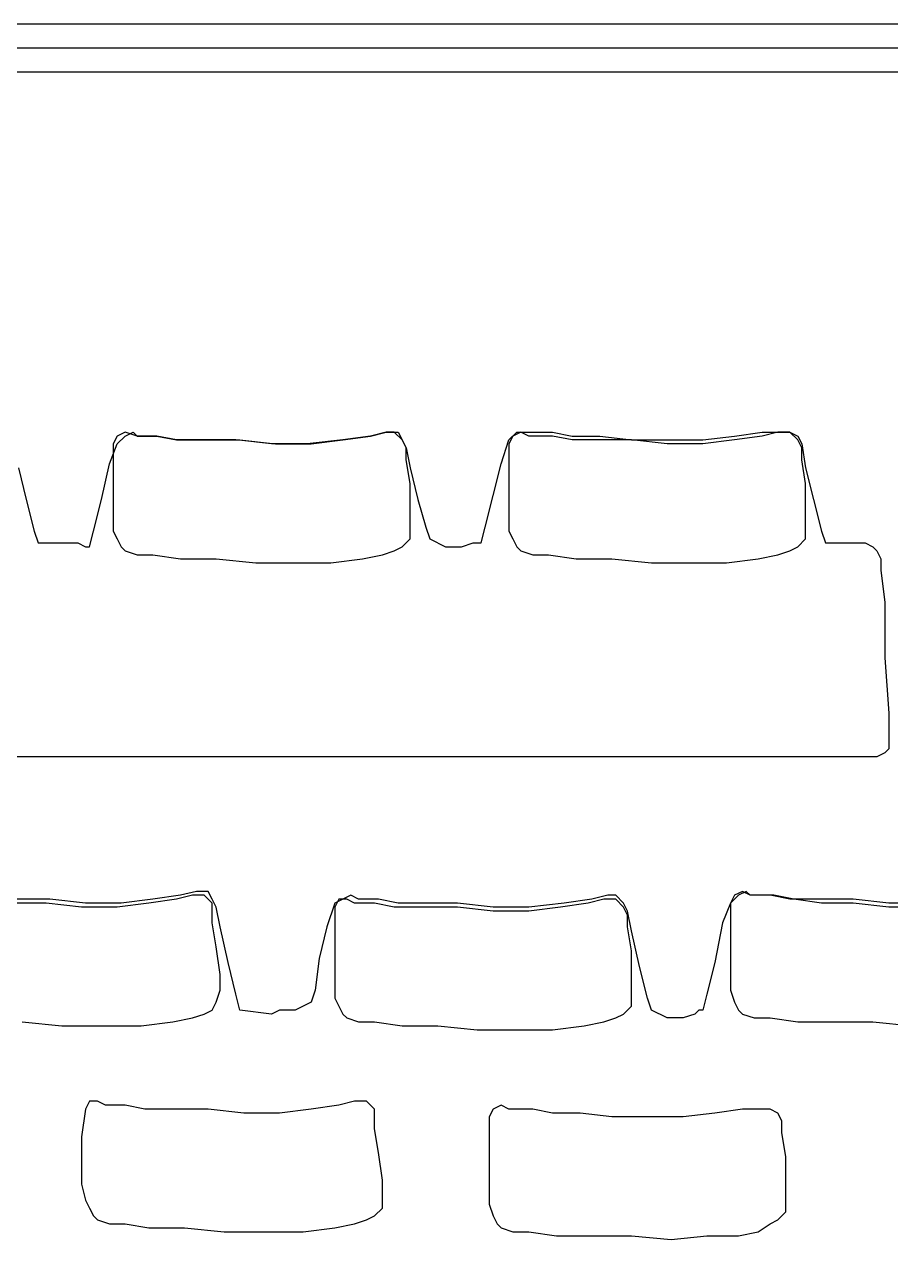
# Model space of a CAD drawing. Header units: millimetres. Extents: x 37541 to 999880, y 4425 to 1416340.
# Drawn here: x 371838.1 to 372144.5, y 1339019.8 to 1339449.3 of the extents above; entities that cross this region are included whole.
import ezdxf

# ---------------------------------------------------------------- set-up
doc = ezdxf.new("R2010")
doc.units = ezdxf.units.MM
doc.header["$LTSCALE"] = 150
doc.layers.get('0').update_dxf_attribs({"lineweight": 0})
doc.layers.add('-----20 General Symbol', color=3, linetype='Continuous')

# ---------------------------------------------------------------- blocks, each defined once
blk = doc.blocks.new('lkjlak')
for p, q in [((481048.47, 239227.23), (479690.73, 239227.23)), ((481048.47, 239223.35), (479690.73, 239223.35)), ((479690.73, 239219.47), (481048.47, 239219.47)), ((480143.1, 239159.93), (480142.45, 239158.63)), ((480143.1, 239159.93), (480142.45, 239158.63)), ((480144.39, 239160.58), (480143.1, 239159.93)), ((480144.39, 239160.58), (480143.1, 239159.93)), ((480143.1, 239158.63), (480144.39, 239159.93)), ((480144.39, 239159.93), (480145.68, 239160.58)), ((480146.33, 239159.93), (480144.39, 239160.58)), ((480146.33, 239159.93), (480144.39, 239160.58)), ((480145.68, 239160.58), (480146.33, 239159.93)), ((480146.33, 239159.93), (480147.63, 239159.93)), ((480147.63, 239159.93), (480146.33, 239159.93)), ((480147.63, 239159.93), (480146.33, 239159.93)), ((480147.63, 239159.93), (480149.57, 239159.93)), ((480149.57, 239159.93), (480147.63, 239159.93)), ((480149.57, 239159.93), (480147.63, 239159.93)), ((480147.63, 239159.93), (480147.63, 239159.93)), ((480149.57, 239159.93), (480152.8, 239159.28)), ((480152.8, 239159.28), (480149.57, 239159.93)), ((480152.8, 239159.28), (480149.57, 239159.93)), ((480152.8, 239159.28), (480157.33, 239159.28)), ((480157.33, 239159.28), (480152.8, 239159.28)), ((480157.33, 239159.28), (480152.8, 239159.28)), ((480157.33, 239159.28), (480163.16, 239159.28)), ((480162.51, 239159.28), (480157.33, 239159.28)), ((480162.51, 239159.28), (480157.33, 239159.28)), ((480168.33, 239158.63), (480162.51, 239159.28)), ((480168.33, 239158.63), (480162.51, 239159.28)), ((480163.16, 239159.28), (480168.98, 239158.63)), ((480179.98, 239159.28), (480174.16, 239158.63)), ((480179.98, 239159.28), (480174.16, 239158.63)), ((480174.81, 239158.63), (480179.98, 239159.28)), ((480179.98, 239159.28), (480184.51, 239159.93)), ((480184.51, 239159.93), (480179.98, 239159.28)), ((480184.51, 239159.93), (480179.98, 239159.28)), ((480184.51, 239159.93), (480187.1, 239160.58)), ((480187.1, 239160.58), (480184.51, 239159.93)), ((480187.1, 239160.58), (480184.51, 239159.93)), ((480184.51, 239159.93), (480184.51, 239159.93)), ((480187.1, 239160.58), (480189.04, 239160.58)), ((480188.4, 239160.58), (480187.1, 239160.58)), ((480188.4, 239160.58), (480187.1, 239160.58)), ((480189.69, 239159.28), (480188.4, 239160.58)), ((480189.69, 239159.28), (480188.4, 239160.58)), ((480189.04, 239160.58), (480189.69, 239159.28)), ((480189.69, 239159.28), (480190.34, 239157.99)), ((480190.34, 239157.99), (480189.69, 239159.28)), ((480190.34, 239157.99), (480189.69, 239159.28)), ((480205.87, 239155.4), (480207.16, 239159.28)), ((480207.16, 239159.28), (480208.46, 239160.58)), ((480207.81, 239159.93), (480207.16, 239158.63)), ((480207.81, 239159.93), (480207.16, 239158.63)), ((480209.11, 239160.58), (480207.81, 239159.93)), ((480209.11, 239160.58), (480207.81, 239159.93)), ((480208.46, 239160.58), (480209.75, 239160.58)), ((480210.4, 239159.93), (480209.11, 239160.58)), ((480210.4, 239159.93), (480209.11, 239160.58)), ((480209.75, 239160.58), (480211.05, 239160.58)), ((480212.34, 239159.93), (480210.4, 239159.93)), ((480212.34, 239159.93), (480210.4, 239159.93)), ((480211.05, 239160.58), (480212.34, 239160.58)), ((480212.34, 239160.58), (480214.28, 239160.58)), ((480214.28, 239159.93), (480212.34, 239159.93)), ((480214.28, 239159.93), (480212.34, 239159.93)), ((480212.34, 239159.93), (480212.34, 239159.93)), ((480214.28, 239160.58), (480217.52, 239159.93)), ((480217.52, 239159.28), (480214.28, 239159.93)), ((480217.52, 239159.28), (480214.28, 239159.93)), ((480217.52, 239159.93), (480222.05, 239159.93)), ((480222.05, 239159.28), (480217.52, 239159.28)), ((480222.05, 239159.28), (480217.52, 239159.28)), ((480222.05, 239159.93), (480227.23, 239159.28)), ((480227.23, 239159.28), (480222.05, 239159.28)), ((480227.23, 239159.28), (480222.05, 239159.28)), ((480227.23, 239159.28), (480233.05, 239159.28)), ((480233.05, 239158.63), (480227.23, 239159.28)), ((480233.05, 239158.63), (480227.23, 239159.28)), ((480233.05, 239159.28), (480238.87, 239159.28)), ((480238.87, 239159.28), (480244.05, 239159.93)), ((480244.05, 239159.28), (480238.87, 239158.63)), ((480244.05, 239159.28), (480238.87, 239158.63)), ((480244.05, 239159.93), (480248.58, 239160.58)), ((480248.58, 239159.93), (480244.05, 239159.28)), ((480248.58, 239159.93), (480244.05, 239159.28)), ((480248.58, 239160.58), (480251.17, 239160.58)), ((480251.17, 239160.58), (480248.58, 239159.93)), ((480251.17, 239160.58), (480248.58, 239159.93)), ((480248.58, 239159.93), (480248.58, 239159.93)), ((480251.17, 239160.58), (480253.11, 239160.58)), ((480253.11, 239160.58), (480251.17, 239160.58)), ((480253.11, 239160.58), (480251.17, 239160.58)), ((480253.11, 239160.58), (480254.41, 239159.93)), ((480254.41, 239159.28), (480253.11, 239160.58)), ((480254.41, 239159.28), (480253.11, 239160.58)), ((480254.41, 239159.93), (480255.05, 239158.63)), ((480255.05, 239157.99), (480254.41, 239159.28)), ((480255.05, 239157.99), (480254.41, 239159.28)), ((480141.8, 239155.4), (480143.1, 239158.63)), ((480142.45, 239158.63), (480142.45, 239154.75)), ((480142.45, 239158.63), (480142.45, 239158.63)), ((480142.45, 239158.63), (480142.45, 239154.75)), ((480174.16, 239158.63), (480168.33, 239158.63)), ((480174.16, 239158.63), (480168.33, 239158.63)), ((480168.98, 239158.63), (480174.81, 239158.63)), ((480190.34, 239157.99), (480190.99, 239154.75)), ((480190.34, 239156.04), (480190.34, 239157.99)), ((480190.34, 239157.99), (480190.34, 239157.99)), ((480190.34, 239157.99), (480190.34, 239157.99)), ((480190.34, 239156.04), (480190.34, 239157.99)), ((480207.16, 239158.63), (480207.16, 239154.75)), ((480207.16, 239158.63), (480207.16, 239158.63)), ((480207.16, 239158.63), (480207.16, 239154.75)), ((480238.87, 239158.63), (480233.05, 239158.63)), ((480238.87, 239158.63), (480233.05, 239158.63)), ((480255.05, 239158.63), (480255.7, 239154.75)), ((480255.05, 239156.04), (480255.05, 239157.99)), ((480255.05, 239157.99), (480255.05, 239157.99)), ((480255.05, 239157.99), (480255.05, 239157.99)), ((480255.05, 239156.04), (480255.05, 239157.99)), ((480140.51, 239149.57), (480141.8, 239155.4)), ((480190.99, 239152.16), (480190.34, 239156.04)), ((480190.99, 239152.16), (480190.34, 239156.04)), ((480204.58, 239150.22), (480205.87, 239155.4)), ((480255.7, 239152.16), (480255.05, 239156.04)), ((480255.7, 239152.16), (480255.05, 239156.04)), ((480126.92, 239154.75), (480128.21, 239149.57)), ((480142.45, 239154.75), (480142.45, 239150.87)), ((480142.45, 239154.75), (480142.45, 239150.87)), ((480190.99, 239154.75), (480192.28, 239149.57)), ((480207.16, 239154.75), (480207.16, 239150.87)), ((480207.16, 239154.75), (480207.16, 239150.87)), ((480255.7, 239154.75), (480257, 239149.57)), ((480190.99, 239147.63), (480190.99, 239152.16)), ((480190.99, 239147.63), (480190.99, 239152.16)), ((480255.7, 239147.63), (480255.7, 239152.16)), ((480255.7, 239147.63), (480255.7, 239152.16)), ((480128.21, 239149.57), (480129.51, 239144.4)), ((480139.21, 239144.4), (480140.51, 239149.57)), ((480142.45, 239150.87), (480142.45, 239146.98)), ((480142.45, 239150.87), (480142.45, 239146.98)), ((480192.28, 239149.57), (480193.57, 239145.04)), ((480203.28, 239145.04), (480204.58, 239150.22)), ((480207.16, 239150.87), (480207.16, 239146.98)), ((480207.16, 239150.87), (480207.16, 239146.98)), ((480257, 239149.57), (480258.29, 239144.4)), ((480190.99, 239145.04), (480190.99, 239147.63)), ((480190.99, 239145.04), (480190.99, 239147.63)), ((480255.7, 239145.04), (480255.7, 239147.63)), ((480255.7, 239145.04), (480255.7, 239147.63)), ((480142.45, 239146.98), (480142.45, 239144.4)), ((480142.45, 239146.98), (480142.45, 239144.4)), ((480207.16, 239146.98), (480207.16, 239144.4)), ((480207.16, 239146.98), (480207.16, 239144.4)), ((480129.51, 239144.4), (480130.15, 239142.45)), ((480138.57, 239141.81), (480139.21, 239144.4)), ((480142.45, 239144.4), (480143.1, 239143.1)), ((480142.45, 239144.4), (480142.45, 239144.4)), ((480142.45, 239144.4), (480143.1, 239143.1)), ((480190.99, 239143.1), (480190.99, 239145.04)), ((480190.99, 239143.1), (480190.99, 239145.04)), ((480190.99, 239145.04), (480190.99, 239145.04)), ((480193.57, 239145.04), (480194.22, 239143.1)), ((480202.63, 239142.45), (480203.28, 239145.04)), ((480207.16, 239144.4), (480207.81, 239143.1)), ((480207.16, 239144.4), (480207.16, 239144.4)), ((480207.16, 239144.4), (480207.81, 239143.1)), ((480255.7, 239143.1), (480255.7, 239145.04)), ((480255.7, 239143.1), (480255.7, 239145.04)), ((480255.7, 239145.04), (480255.7, 239145.04)), ((480258.29, 239144.4), (480258.94, 239142.45)), ((480130.15, 239142.45), (480132.74, 239142.45)), ((480132.74, 239142.45), (480135.33, 239142.45)), ((480135.33, 239142.45), (480136.62, 239142.45)), ((480136.62, 239142.45), (480137.92, 239141.81)), ((480137.92, 239141.81), (480138.57, 239141.81)), ((480143.1, 239143.1), (480143.74, 239141.81)), ((480143.1, 239143.1), (480143.74, 239141.81)), ((480143.74, 239141.81), (480144.39, 239141.16)), ((480143.74, 239141.81), (480144.39, 239141.16)), ((480188.4, 239141.16), (480189.69, 239141.81)), ((480188.4, 239141.16), (480189.69, 239141.81)), ((480189.69, 239141.81), (480190.99, 239143.1)), ((480189.69, 239141.81), (480190.99, 239143.1)), ((480194.22, 239143.1), (480196.81, 239141.81)), ((480196.81, 239141.81), (480199.4, 239141.81)), ((480199.4, 239141.81), (480201.34, 239142.45)), ((480201.34, 239142.45), (480201.99, 239142.45)), ((480201.99, 239142.45), (480202.63, 239142.45)), ((480207.81, 239143.1), (480208.46, 239141.81)), ((480207.81, 239143.1), (480208.46, 239141.81)), ((480208.46, 239141.81), (480209.11, 239141.16)), ((480208.46, 239141.81), (480209.11, 239141.16)), ((480253.11, 239141.16), (480254.41, 239141.81)), ((480253.11, 239141.16), (480254.41, 239141.81)), ((480254.41, 239141.81), (480255.7, 239143.1)), ((480254.41, 239141.81), (480255.7, 239143.1)), ((480258.94, 239142.45), (480262.17, 239142.45)), ((480262.17, 239142.45), (480265.41, 239142.45)), ((480265.41, 239142.45), (480266.7, 239141.81)), ((480266.7, 239141.81), (480267.35, 239141.16)), ((480144.39, 239141.16), (480146.33, 239140.51)), ((480144.39, 239141.16), (480146.33, 239140.51)), ((480146.33, 239140.51), (480148.92, 239140.51)), ((480146.33, 239140.51), (480146.33, 239140.51)), ((480146.33, 239140.51), (480148.92, 239140.51)), ((480148.92, 239140.51), (480153.45, 239139.87)), ((480148.92, 239140.51), (480153.45, 239139.87)), ((480153.45, 239139.87), (480159.27, 239139.87)), ((480153.45, 239139.87), (480159.27, 239139.87)), ((480159.27, 239139.87), (480165.75, 239139.22)), ((480159.27, 239139.87), (480165.75, 239139.22)), ((480178.04, 239139.22), (480183.22, 239139.87)), ((480178.04, 239139.22), (480183.22, 239139.87)), ((480183.22, 239139.87), (480186.46, 239140.51)), ((480183.22, 239139.87), (480186.46, 239140.51)), ((480186.46, 239140.51), (480188.4, 239141.16)), ((480186.46, 239140.51), (480188.4, 239141.16)), ((480186.46, 239140.51), (480186.46, 239140.51)), ((480209.11, 239141.16), (480211.05, 239140.51)), ((480209.11, 239141.16), (480211.05, 239140.51)), ((480211.05, 239140.51), (480213.64, 239140.51)), ((480211.05, 239140.51), (480211.05, 239140.51)), ((480211.05, 239140.51), (480213.64, 239140.51)), ((480213.64, 239140.51), (480218.17, 239139.87)), ((480213.64, 239140.51), (480218.17, 239139.87)), ((480218.17, 239139.87), (480223.99, 239139.87)), ((480218.17, 239139.87), (480223.99, 239139.87)), ((480223.99, 239139.87), (480230.46, 239139.22)), ((480223.99, 239139.87), (480230.46, 239139.22)), ((480242.76, 239139.22), (480247.94, 239139.87)), ((480242.76, 239139.22), (480247.94, 239139.87)), ((480247.94, 239139.87), (480251.17, 239140.51)), ((480247.94, 239139.87), (480251.17, 239140.51)), ((480251.17, 239140.51), (480253.11, 239141.16)), ((480251.17, 239140.51), (480253.11, 239141.16)), ((480251.17, 239140.51), (480251.17, 239140.51)), ((480267.35, 239141.16), (480268, 239139.87)), ((480268, 239139.87), (480268, 239137.92)), ((480165.75, 239139.22), (480172.22, 239139.22)), ((480165.75, 239139.22), (480172.22, 239139.22)), ((480172.22, 239139.22), (480178.04, 239139.22)), ((480172.22, 239139.22), (480178.04, 239139.22)), ((480230.46, 239139.22), (480236.93, 239139.22)), ((480230.46, 239139.22), (480236.93, 239139.22)), ((480236.93, 239139.22), (480242.76, 239139.22)), ((480236.93, 239139.22), (480242.76, 239139.22)), ((480268, 239137.92), (480268.64, 239132.75)), ((480268.64, 239132.75), (480268.64, 239123.69)), ((480268.64, 239123.69), (480269.29, 239114.63)), ((480269.29, 239114.63), (480269.29, 239110.1)), ((480269.29, 239110.1), (480269.29, 239108.8)), ((480268.64, 239108.16), (480267.35, 239107.51)), ((480269.29, 239108.8), (480268.64, 239108.16)), ((480133.39, 239107.51), (480109.44, 239107.51)), ((480157.33, 239107.51), (480133.39, 239107.51)), ((480180.63, 239107.51), (480157.33, 239107.51)), ((480202.63, 239107.51), (480180.63, 239107.51)), ((480222.7, 239107.51), (480202.63, 239107.51)), ((480239.52, 239107.51), (480222.7, 239107.51)), ((480252.47, 239107.51), (480239.52, 239107.51)), ((480261.53, 239107.51), (480252.47, 239107.51)), ((480265.41, 239107.51), (480261.53, 239107.51)), ((480267.35, 239107.51), (480265.41, 239107.51)), ((480132.09, 239084.21), (480126.27, 239084.21)), ((480137.92, 239083.56), (480132.09, 239084.21)), ((480148.92, 239084.21), (480143.74, 239083.56)), ((480152.8, 239084.21), (480148.27, 239083.56)), ((480152.8, 239084.21), (480148.27, 239083.56)), ((480153.45, 239084.86), (480148.92, 239084.21)), ((480155.39, 239084.86), (480152.8, 239084.21)), ((480155.39, 239084.86), (480152.8, 239084.21)), ((480152.8, 239084.21), (480152.8, 239084.21)), ((480156.04, 239085.5), (480153.45, 239084.86)), ((480157.33, 239084.86), (480155.39, 239084.86)), ((480157.33, 239084.86), (480155.39, 239084.86)), ((480157.98, 239085.5), (480156.04, 239085.5)), ((480158.63, 239083.56), (480157.33, 239084.86)), ((480158.63, 239083.56), (480157.33, 239084.86)), ((480158.63, 239084.21), (480157.98, 239085.5)), ((480159.27, 239082.92), (480158.63, 239084.21)), ((480179.98, 239084.21), (480178.69, 239083.56)), ((480179.34, 239084.21), (480178.69, 239082.92)), ((480179.34, 239084.21), (480178.69, 239082.92)), ((480180.63, 239084.21), (480179.34, 239084.21)), ((480180.63, 239084.21), (480179.34, 239084.21)), ((480181.28, 239084.86), (480179.98, 239084.21)), ((480181.93, 239083.56), (480180.63, 239084.21)), ((480181.93, 239083.56), (480180.63, 239084.21)), ((480182.57, 239084.21), (480181.28, 239084.86)), ((480183.87, 239084.21), (480182.57, 239084.21)), ((480185.81, 239084.21), (480183.87, 239084.21)), ((480189.04, 239083.56), (480185.81, 239084.21)), ((480220.75, 239084.21), (480216.22, 239083.56)), ((480222.7, 239084.21), (480220.11, 239083.56)), ((480222.7, 239084.21), (480220.11, 239083.56)), ((480223.34, 239084.86), (480220.75, 239084.21)), ((480224.64, 239084.21), (480222.7, 239084.21)), ((480224.64, 239084.21), (480222.7, 239084.21)), ((480224.64, 239084.86), (480223.34, 239084.86)), ((480225.93, 239083.56), (480224.64, 239084.86)), ((480225.93, 239082.92), (480224.64, 239084.21)), ((480225.93, 239082.92), (480224.64, 239084.21)), ((480244.7, 239084.86), (480243.4, 239083.56)), ((480244.05, 239084.86), (480243.4, 239083.56)), ((480244.05, 239084.86), (480243.4, 239083.56)), ((480245.35, 239085.5), (480244.05, 239084.86)), ((480245.35, 239085.5), (480244.05, 239084.86)), ((480245.99, 239085.5), (480244.7, 239084.86)), ((480246.64, 239084.86), (480245.35, 239085.5)), ((480246.64, 239084.86), (480245.35, 239085.5)), ((480246.64, 239084.86), (480245.99, 239085.5)), ((480247.94, 239084.86), (480246.64, 239084.86)), ((480248.58, 239084.86), (480246.64, 239084.86)), ((480248.58, 239084.86), (480246.64, 239084.86)), ((480249.88, 239084.86), (480247.94, 239084.86)), ((480250.52, 239084.86), (480248.58, 239084.86)), ((480250.52, 239084.86), (480248.58, 239084.86)), ((480248.58, 239084.86), (480248.58, 239084.86)), ((480253.11, 239084.21), (480249.88, 239084.86)), ((480253.76, 239084.21), (480250.52, 239084.86)), ((480253.76, 239084.21), (480250.52, 239084.86)), ((480257.64, 239084.21), (480253.11, 239084.21)), ((480258.29, 239083.56), (480253.76, 239084.21)), ((480258.29, 239083.56), (480253.76, 239084.21)), ((480263.47, 239084.21), (480257.64, 239084.21)), ((480269.29, 239083.56), (480263.47, 239084.21)), ((480131.45, 239083.56), (480125.62, 239083.56)), ((480131.45, 239083.56), (480125.62, 239083.56)), ((480137.27, 239082.92), (480131.45, 239083.56)), ((480137.27, 239082.92), (480131.45, 239083.56)), ((480143.1, 239082.92), (480137.27, 239082.92)), ((480143.1, 239082.92), (480137.27, 239082.92)), ((480143.74, 239083.56), (480137.92, 239083.56)), ((480148.27, 239083.56), (480143.1, 239082.92)), ((480148.27, 239083.56), (480143.1, 239082.92)), ((480158.63, 239082.27), (480158.63, 239083.56)), ((480158.63, 239082.27), (480158.63, 239083.56)), ((480158.63, 239080.33), (480158.63, 239082.27)), ((480158.63, 239082.27), (480158.63, 239082.27)), ((480158.63, 239082.27), (480158.63, 239082.27)), ((480158.63, 239080.33), (480158.63, 239082.27)), ((480159.92, 239079.68), (480159.27, 239082.92)), ((480178.69, 239083.56), (480177.4, 239079.68)), ((480178.69, 239082.92), (480178.69, 239078.39)), ((480178.69, 239082.92), (480178.69, 239082.92)), ((480178.69, 239082.92), (480178.69, 239078.39)), ((480183.87, 239083.56), (480181.93, 239083.56)), ((480183.87, 239083.56), (480181.93, 239083.56)), ((480185.16, 239083.56), (480183.87, 239083.56)), ((480185.16, 239083.56), (480183.87, 239083.56)), ((480183.87, 239083.56), (480183.87, 239083.56)), ((480188.4, 239082.92), (480185.16, 239083.56)), ((480188.4, 239082.92), (480185.16, 239083.56)), ((480192.93, 239082.92), (480188.4, 239082.92)), ((480192.93, 239082.92), (480188.4, 239082.92)), ((480193.57, 239083.56), (480189.04, 239083.56)), ((480198.75, 239082.92), (480192.93, 239082.92)), ((480198.75, 239082.92), (480192.93, 239082.92)), ((480198.75, 239083.56), (480193.57, 239083.56)), ((480204.58, 239082.92), (480198.75, 239083.56)), ((480204.58, 239082.27), (480198.75, 239082.92)), ((480204.58, 239082.27), (480198.75, 239082.92)), ((480210.4, 239082.92), (480204.58, 239082.92)), ((480210.4, 239082.27), (480204.58, 239082.27)), ((480210.4, 239082.27), (480204.58, 239082.27)), ((480216.22, 239083.56), (480210.4, 239082.92)), ((480215.58, 239082.92), (480210.4, 239082.27)), ((480215.58, 239082.92), (480210.4, 239082.27)), ((480220.11, 239083.56), (480215.58, 239082.92)), ((480220.11, 239083.56), (480215.58, 239082.92)), ((480220.11, 239083.56), (480220.11, 239083.56)), ((480226.58, 239082.27), (480225.93, 239083.56)), ((480226.58, 239081.62), (480225.93, 239082.92)), ((480226.58, 239081.62), (480225.93, 239082.92)), ((480227.23, 239079.03), (480226.58, 239082.27)), ((480243.4, 239083.56), (480242.11, 239080.33)), ((480243.4, 239083.56), (480243.4, 239079.03)), ((480243.4, 239083.56), (480243.4, 239083.56)), ((480243.4, 239083.56), (480243.4, 239079.03)), ((480263.47, 239083.56), (480258.29, 239083.56)), ((480263.47, 239083.56), (480258.29, 239083.56)), ((480269.29, 239082.92), (480263.47, 239083.56)), ((480269.29, 239082.92), (480263.47, 239083.56)), ((480275.12, 239083.56), (480269.29, 239083.56)), ((480275.12, 239082.92), (480269.29, 239082.92)), ((480275.12, 239082.92), (480269.29, 239082.92)), ((480159.27, 239076.44), (480158.63, 239080.33)), ((480159.27, 239076.44), (480158.63, 239080.33)), ((480226.58, 239079.68), (480226.58, 239081.62)), ((480226.58, 239081.62), (480226.58, 239081.62)), ((480226.58, 239081.62), (480226.58, 239081.62)), ((480226.58, 239079.68), (480226.58, 239081.62)), ((480242.11, 239080.33), (480240.82, 239073.86)), ((480161.22, 239073.86), (480159.92, 239079.68)), ((480177.4, 239079.68), (480176.1, 239074.5)), ((480178.69, 239078.39), (480178.69, 239074.5)), ((480178.69, 239078.39), (480178.69, 239074.5)), ((480227.23, 239075.8), (480226.58, 239079.68)), ((480227.23, 239075.8), (480226.58, 239079.68)), ((480228.52, 239073.21), (480227.23, 239079.03)), ((480243.4, 239079.03), (480243.4, 239075.15)), ((480243.4, 239079.03), (480243.4, 239075.15)), ((480159.92, 239071.91), (480159.27, 239076.44)), ((480159.92, 239071.91), (480159.27, 239076.44)), ((480162.51, 239068.68), (480161.22, 239073.86)), ((480176.1, 239074.5), (480175.45, 239069.33)), ((480178.69, 239074.5), (480178.69, 239070.62)), ((480178.69, 239074.5), (480178.69, 239070.62)), ((480227.23, 239071.27), (480227.23, 239075.8)), ((480227.23, 239071.27), (480227.23, 239075.8)), ((480240.82, 239073.86), (480239.52, 239068.68)), ((480243.4, 239075.15), (480243.4, 239071.27)), ((480243.4, 239075.15), (480243.4, 239071.27)), ((480159.92, 239069.33), (480159.92, 239071.91)), ((480159.92, 239069.33), (480159.92, 239071.91)), ((480229.81, 239068.03), (480228.52, 239073.21)), ((480178.69, 239070.62), (480178.69, 239068.03)), ((480178.69, 239070.62), (480178.69, 239068.03)), ((480227.23, 239068.68), (480227.23, 239071.27)), ((480227.23, 239068.68), (480227.23, 239071.27)), ((480243.4, 239071.27), (480243.4, 239069.33)), ((480243.4, 239071.27), (480243.4, 239069.33)), ((480159.27, 239067.38), (480159.92, 239069.33)), ((480159.27, 239067.38), (480159.92, 239069.33)), ((480159.92, 239069.33), (480159.92, 239069.33)), ((480163.16, 239066.09), (480162.51, 239068.68)), ((480175.45, 239069.33), (480174.81, 239067.38)), ((480178.69, 239068.03), (480179.34, 239066.74)), ((480178.69, 239068.03), (480178.69, 239068.03)), ((480178.69, 239068.03), (480179.34, 239066.74)), ((480227.23, 239066.74), (480227.23, 239068.68)), ((480227.23, 239066.74), (480227.23, 239068.68)), ((480227.23, 239068.68), (480227.23, 239068.68)), ((480230.46, 239066.09), (480229.81, 239068.03)), ((480239.52, 239068.68), (480238.87, 239066.09)), ((480243.4, 239069.33), (480244.05, 239067.38)), ((480243.4, 239069.33), (480243.4, 239069.33)), ((480243.4, 239069.33), (480244.05, 239067.38)), ((480157.33, 239065.44), (480158.63, 239066.09)), ((480157.33, 239065.44), (480158.63, 239066.09)), ((480158.63, 239066.09), (480159.27, 239067.38)), ((480158.63, 239066.09), (480159.27, 239067.38)), ((480168.33, 239065.44), (480163.16, 239066.09)), ((480169.63, 239066.09), (480168.33, 239065.44)), ((480172.22, 239066.09), (480169.63, 239066.09)), ((480173.51, 239066.74), (480172.22, 239066.09)), ((480174.81, 239067.38), (480173.51, 239066.74)), ((480174.81, 239067.38), (480174.81, 239067.38)), ((480179.34, 239066.74), (480179.98, 239065.44)), ((480179.34, 239066.74), (480179.98, 239065.44)), ((480225.93, 239065.44), (480227.23, 239066.74)), ((480225.93, 239065.44), (480227.23, 239066.74)), ((480233.05, 239064.8), (480230.46, 239066.09)), ((480238.23, 239066.09), (480237.58, 239065.44)), ((480238.87, 239066.09), (480238.23, 239066.09)), ((480244.05, 239067.38), (480244.7, 239066.09)), ((480244.05, 239067.38), (480244.7, 239066.09)), ((480244.7, 239066.09), (480245.35, 239065.44)), ((480244.7, 239066.09), (480245.35, 239065.44)), ((480127.56, 239064.15), (480134.04, 239063.5)), ((480127.56, 239064.15), (480134.04, 239063.5)), ((480146.98, 239063.5), (480152.16, 239064.15)), ((480146.98, 239063.5), (480152.16, 239064.15)), ((480152.16, 239064.15), (480155.39, 239064.8)), ((480152.16, 239064.15), (480155.39, 239064.8)), ((480155.39, 239064.8), (480157.33, 239065.44)), ((480155.39, 239064.8), (480157.33, 239065.44)), ((480155.39, 239064.8), (480155.39, 239064.8)), ((480179.98, 239065.44), (480180.63, 239064.8)), ((480179.98, 239065.44), (480180.63, 239064.8)), ((480180.63, 239064.8), (480182.57, 239064.15)), ((480180.63, 239064.8), (480182.57, 239064.15)), ((480182.57, 239064.15), (480185.16, 239064.15)), ((480182.57, 239064.15), (480182.57, 239064.15)), ((480182.57, 239064.15), (480185.16, 239064.15)), ((480185.16, 239064.15), (480189.69, 239063.5)), ((480185.16, 239064.15), (480189.69, 239063.5)), ((480219.46, 239063.5), (480222.7, 239064.15)), ((480219.46, 239063.5), (480222.7, 239064.15)), ((480222.7, 239064.15), (480224.64, 239064.8)), ((480222.7, 239064.15), (480224.64, 239064.8)), ((480222.7, 239064.15), (480222.7, 239064.15)), ((480224.64, 239064.8), (480225.93, 239065.44)), ((480224.64, 239064.8), (480225.93, 239065.44)), ((480235.64, 239064.8), (480233.05, 239064.8)), ((480237.58, 239065.44), (480235.64, 239064.8)), ((480245.35, 239065.44), (480247.29, 239064.8)), ((480245.35, 239065.44), (480247.29, 239064.8)), ((480247.29, 239064.8), (480249.88, 239064.8)), ((480247.29, 239064.8), (480247.29, 239064.8)), ((480247.29, 239064.8), (480249.88, 239064.8)), ((480249.88, 239064.8), (480254.41, 239064.15)), ((480249.88, 239064.8), (480254.41, 239064.15)), ((480254.41, 239064.15), (480260.23, 239064.15)), ((480254.41, 239064.15), (480260.23, 239064.15)), ((480260.23, 239064.15), (480266.7, 239064.15)), ((480260.23, 239064.15), (480266.7, 239064.15)), ((480266.7, 239064.15), (480273.17, 239063.5)), ((480266.7, 239064.15), (480273.17, 239063.5)), ((480134.04, 239063.5), (480140.51, 239063.5)), ((480134.04, 239063.5), (480140.51, 239063.5)), ((480140.51, 239063.5), (480146.98, 239063.5)), ((480140.51, 239063.5), (480146.98, 239063.5)), ((480189.69, 239063.5), (480195.52, 239063.5)), ((480189.69, 239063.5), (480195.52, 239063.5)), ((480195.52, 239063.5), (480201.99, 239062.85)), ((480195.52, 239063.5), (480201.99, 239062.85)), ((480201.99, 239062.85), (480208.46, 239062.85)), ((480201.99, 239062.85), (480208.46, 239062.85)), ((480208.46, 239062.85), (480214.28, 239062.85)), ((480208.46, 239062.85), (480214.28, 239062.85)), ((480214.28, 239062.85), (480219.46, 239063.5)), ((480214.28, 239062.85), (480219.46, 239063.5)), ((480138.57, 239051.21), (480137.92, 239049.91)), ((480138.57, 239051.21), (480137.92, 239049.91)), ((480139.86, 239051.21), (480138.57, 239051.21)), ((480139.86, 239051.21), (480138.57, 239051.21)), ((480141.15, 239050.56), (480139.86, 239051.21)), ((480141.15, 239050.56), (480139.86, 239051.21)), ((480142.45, 239050.56), (480141.15, 239050.56)), ((480142.45, 239050.56), (480141.15, 239050.56)), ((480144.39, 239050.56), (480142.45, 239050.56)), ((480144.39, 239050.56), (480142.45, 239050.56)), ((480142.45, 239050.56), (480142.45, 239050.56)), ((480147.63, 239049.91), (480144.39, 239050.56)), ((480147.63, 239049.91), (480144.39, 239050.56)), ((480179.34, 239050.56), (480174.81, 239049.91)), ((480179.34, 239050.56), (480174.81, 239049.91)), ((480181.93, 239051.21), (480179.34, 239050.56)), ((480181.93, 239051.21), (480179.34, 239050.56)), ((480179.34, 239050.56), (480179.34, 239050.56)), ((480183.87, 239051.21), (480181.93, 239051.21)), ((480183.87, 239051.21), (480181.93, 239051.21)), ((480185.16, 239049.91), (480183.87, 239051.21)), ((480185.16, 239049.91), (480183.87, 239051.21)), ((480205.87, 239050.56), (480204.58, 239049.91)), ((480205.87, 239050.56), (480204.58, 239049.91)), ((480207.16, 239049.91), (480205.87, 239050.56)), ((480207.16, 239049.91), (480205.87, 239050.56)), ((480137.92, 239049.91), (480137.27, 239045.38)), ((480137.92, 239049.91), (480137.27, 239045.38)), ((480137.92, 239049.91), (480137.92, 239049.91)), ((480152.16, 239049.91), (480147.63, 239049.91)), ((480152.16, 239049.91), (480147.63, 239049.91)), ((480157.98, 239049.91), (480152.16, 239049.91)), ((480157.98, 239049.91), (480152.16, 239049.91)), ((480163.8, 239049.26), (480157.98, 239049.91)), ((480163.8, 239049.26), (480157.98, 239049.91)), ((480169.63, 239049.26), (480163.8, 239049.26)), ((480169.63, 239049.26), (480163.8, 239049.26)), ((480174.81, 239049.91), (480169.63, 239049.26)), ((480174.81, 239049.91), (480169.63, 239049.26)), ((480185.16, 239048.62), (480185.16, 239049.91)), ((480185.16, 239048.62), (480185.16, 239049.91)), ((480185.16, 239046.68), (480185.16, 239048.62)), ((480185.16, 239048.62), (480185.16, 239048.62)), ((480185.16, 239048.62), (480185.16, 239048.62)), ((480185.16, 239046.68), (480185.16, 239048.62)), ((480204.58, 239049.91), (480203.93, 239048.62)), ((480204.58, 239049.91), (480203.93, 239048.62)), ((480203.93, 239048.62), (480203.93, 239044.09)), ((480203.93, 239048.62), (480203.93, 239048.62)), ((480203.93, 239048.62), (480203.93, 239044.09)), ((480209.11, 239049.91), (480207.16, 239049.91)), ((480209.11, 239049.91), (480207.16, 239049.91)), ((480211.05, 239049.91), (480209.11, 239049.91)), ((480211.05, 239049.91), (480209.11, 239049.91)), ((480209.11, 239049.91), (480209.11, 239049.91)), ((480214.28, 239049.26), (480211.05, 239049.91)), ((480214.28, 239049.26), (480211.05, 239049.91)), ((480218.81, 239049.26), (480214.28, 239049.26)), ((480218.81, 239049.26), (480214.28, 239049.26)), ((480223.99, 239048.62), (480218.81, 239049.26)), ((480223.99, 239048.62), (480218.81, 239049.26)), ((480229.81, 239048.62), (480223.99, 239048.62)), ((480229.81, 239048.62), (480223.99, 239048.62)), ((480235.64, 239048.62), (480229.81, 239048.62)), ((480235.64, 239048.62), (480229.81, 239048.62)), ((480240.82, 239049.26), (480235.64, 239048.62)), ((480240.82, 239049.26), (480235.64, 239048.62)), ((480245.35, 239049.91), (480240.82, 239049.26)), ((480245.35, 239049.91), (480240.82, 239049.26)), ((480247.94, 239049.91), (480245.35, 239049.91)), ((480247.94, 239049.91), (480245.35, 239049.91)), ((480245.35, 239049.91), (480245.35, 239049.91)), ((480249.88, 239049.91), (480247.94, 239049.91)), ((480249.88, 239049.91), (480247.94, 239049.91)), ((480251.17, 239049.26), (480249.88, 239049.91)), ((480251.17, 239049.26), (480249.88, 239049.91)), ((480251.82, 239047.97), (480251.17, 239049.26)), ((480251.82, 239047.97), (480251.17, 239049.26)), ((480185.81, 239042.79), (480185.16, 239046.68)), ((480185.81, 239042.79), (480185.16, 239046.68)), ((480251.82, 239046.03), (480251.82, 239047.97)), ((480251.82, 239047.97), (480251.82, 239047.97)), ((480251.82, 239047.97), (480251.82, 239047.97)), ((480251.82, 239046.03), (480251.82, 239047.97)), ((480137.27, 239045.38), (480137.27, 239041.5)), ((480137.27, 239045.38), (480137.27, 239041.5)), ((480203.93, 239044.09), (480203.93, 239040.2)), ((480203.93, 239044.09), (480203.93, 239040.2)), ((480252.47, 239042.15), (480251.82, 239046.03)), ((480252.47, 239042.15), (480251.82, 239046.03)), ((480186.46, 239038.26), (480185.81, 239042.79)), ((480186.46, 239038.26), (480185.81, 239042.79)), ((480252.47, 239037.62), (480252.47, 239042.15)), ((480252.47, 239037.62), (480252.47, 239042.15)), ((480137.27, 239041.5), (480137.27, 239037.62)), ((480137.27, 239041.5), (480137.27, 239037.62)), ((480203.93, 239040.2), (480203.93, 239036.32)), ((480203.93, 239040.2), (480203.93, 239036.32)), ((480186.46, 239035.67), (480186.46, 239038.26)), ((480186.46, 239035.67), (480186.46, 239038.26)), ((480137.27, 239037.62), (480137.92, 239035.03)), ((480137.27, 239037.62), (480137.92, 239035.03)), ((480203.93, 239036.32), (480203.93, 239034.38)), ((480203.93, 239036.32), (480203.93, 239034.38)), ((480252.47, 239034.38), (480252.47, 239037.62)), ((480252.47, 239034.38), (480252.47, 239037.62)), ((480137.92, 239035.03), (480138.57, 239033.73)), ((480137.92, 239035.03), (480137.92, 239035.03)), ((480137.92, 239035.03), (480138.57, 239033.73)), ((480186.46, 239033.73), (480186.46, 239035.67)), ((480186.46, 239033.73), (480186.46, 239035.67)), ((480186.46, 239035.67), (480186.46, 239035.67)), ((480203.93, 239034.38), (480204.58, 239032.44)), ((480203.93, 239034.38), (480203.93, 239034.38)), ((480203.93, 239034.38), (480204.58, 239032.44)), ((480252.47, 239033.09), (480252.47, 239034.38)), ((480252.47, 239033.09), (480252.47, 239034.38)), ((480252.47, 239034.38), (480252.47, 239034.38)), ((480138.57, 239033.73), (480139.21, 239032.44)), ((480138.57, 239033.73), (480139.21, 239032.44)), ((480139.21, 239032.44), (480139.86, 239031.79)), ((480139.21, 239032.44), (480139.86, 239031.79)), ((480183.87, 239031.79), (480185.16, 239032.44)), ((480183.87, 239031.79), (480185.16, 239032.44)), ((480185.16, 239032.44), (480186.46, 239033.73)), ((480185.16, 239032.44), (480186.46, 239033.73)), ((480204.58, 239032.44), (480205.22, 239031.14)), ((480204.58, 239032.44), (480205.22, 239031.14)), ((480251.17, 239031.79), (480252.47, 239033.09)), ((480251.17, 239031.79), (480252.47, 239033.09)), ((480139.86, 239031.79), (480141.8, 239031.14)), ((480139.86, 239031.79), (480141.8, 239031.14)), ((480141.8, 239031.14), (480144.39, 239031.14)), ((480141.8, 239031.14), (480141.8, 239031.14)), ((480141.8, 239031.14), (480144.39, 239031.14)), ((480144.39, 239031.14), (480148.27, 239030.5)), ((480144.39, 239031.14), (480148.27, 239030.5)), ((480148.27, 239030.5), (480154.1, 239030.5)), ((480148.27, 239030.5), (480154.1, 239030.5)), ((480154.1, 239030.5), (480160.57, 239029.85)), ((480154.1, 239030.5), (480160.57, 239029.85)), ((480173.51, 239029.85), (480178.69, 239030.5)), ((480173.51, 239029.85), (480178.69, 239030.5)), ((480178.69, 239030.5), (480181.93, 239031.14)), ((480178.69, 239030.5), (480181.93, 239031.14)), ((480181.93, 239031.14), (480183.87, 239031.79)), ((480181.93, 239031.14), (480183.87, 239031.79)), ((480181.93, 239031.14), (480181.93, 239031.14)), ((480205.22, 239031.14), (480205.87, 239030.5)), ((480205.22, 239031.14), (480205.87, 239030.5)), ((480205.87, 239030.5), (480207.81, 239029.85)), ((480205.87, 239030.5), (480207.81, 239029.85)), ((480247.94, 239029.85), (480249.88, 239031.14)), ((480247.94, 239029.85), (480249.88, 239031.14)), ((480249.88, 239031.14), (480251.17, 239031.79)), ((480249.88, 239031.14), (480251.17, 239031.79)), ((480160.57, 239029.85), (480167.04, 239029.85)), ((480160.57, 239029.85), (480167.04, 239029.85)), ((480167.04, 239029.85), (480173.51, 239029.85)), ((480167.04, 239029.85), (480173.51, 239029.85)), ((480207.81, 239029.85), (480210.4, 239029.85)), ((480207.81, 239029.85), (480207.81, 239029.85)), ((480207.81, 239029.85), (480210.4, 239029.85)), ((480210.4, 239029.85), (480214.93, 239029.2)), ((480210.4, 239029.85), (480214.93, 239029.2)), ((480214.93, 239029.2), (480220.75, 239029.2)), ((480214.93, 239029.2), (480220.75, 239029.2)), ((480220.75, 239029.2), (480227.23, 239029.2)), ((480220.75, 239029.2), (480227.23, 239029.2)), ((480227.23, 239029.2), (480233.7, 239028.56)), ((480227.23, 239029.2), (480233.7, 239028.56)), ((480233.7, 239028.56), (480239.52, 239029.2)), ((480233.7, 239028.56), (480239.52, 239029.2)), ((480239.52, 239029.2), (480244.7, 239029.2)), ((480239.52, 239029.2), (480244.7, 239029.2)), ((480244.7, 239029.2), (480247.94, 239029.85)), ((480244.7, 239029.2), (480247.94, 239029.85)), ((480247.94, 239029.85), (480247.94, 239029.85))]:
    blk.add_line(p, q)

msp = doc.modelspace()

# ---------------------------------------------------------------- block references
at = {"layer": '-----20 General Symbol', "xscale": 2.161992537151013, "yscale": 2.161992537151013, "zscale": 2.161992537151013}
msp.add_blockref('lkjlak', (-666194.788, 822241.81), dxfattribs=at)

doc.saveas('drawing.dxf')
